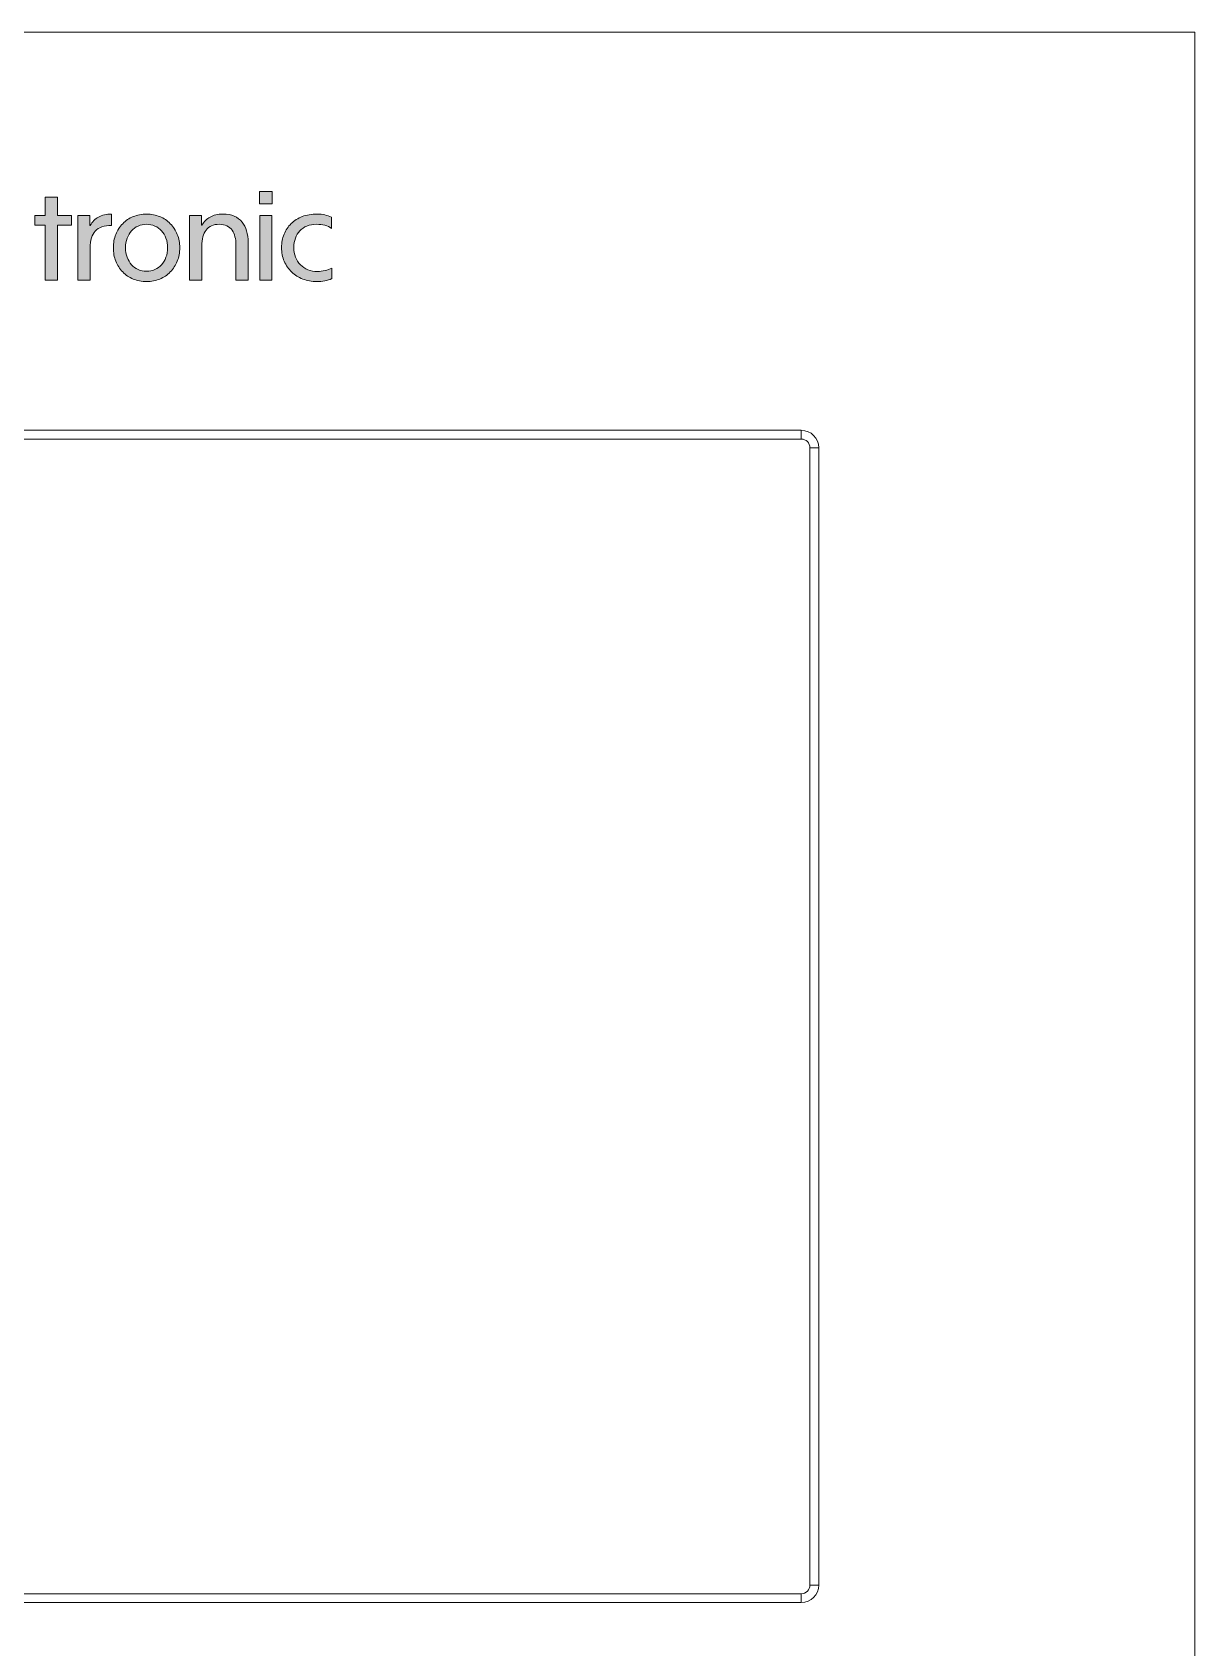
# Model space of a CAD drawing. Header units: millimetres. Extents: x 0 to 41, y -18 to 125.
# Drawn here: x 21.68 to 28.44, y 106.84 to 116.23 of the extents above; entities that cross this region are included whole.
import ezdxf

# ---------------------------------------------------------------- set-up
doc = ezdxf.new("R2010")
doc.units = ezdxf.units.MM
doc.layers.add('4203-16564_0', color=7, linetype='Continuous')
doc.layers.add('Capa 1', color=7, linetype='Continuous')

msp = doc.modelspace()

# ---------------------------------------------------------------- hatches: boundary and pattern name
at = {"linetype": 'ByBlock', "lineweight": 5}
h = msp.add_hatch(color=0, dxfattribs=at)
h.dxf.hatch_style = 1
h.paths.add_polyline_path([(21.8296, 115.1128), (21.9127, 115.1128), (21.9127, 115.1689), (21.8296, 115.1689), (21.8296, 115.2741), (21.7585, 115.2741), (21.7585, 115.1689), (21.6977, 115.1689), (21.6977, 115.1128), (21.7585, 115.1128), (21.7585, 114.7923), (21.8296, 114.7923)])
h = msp.add_hatch(color=0, dxfattribs=at)
h.dxf.hatch_style = 1
edge = h.paths.add_edge_path()
edge.add_spline(control_points=[(22.5985, 115.0497), (22.5985, 114.9835), (22.5985, 114.9041), (22.5985, 114.8512)], knot_values=[20.249985, 20.249985, 20.249985, 20.249985, 20.624977, 20.624977, 20.624977, 20.624977], degree=3, periodic=0)
edge.add_spline(control_points=[(22.5985, 114.8512), (22.5985, 114.8379), (22.5985, 114.8264), (22.5985, 114.817)], knot_values=[20.156237, 20.156237, 20.156237, 20.156237, 20.249985, 20.249985, 20.249985, 20.249985], degree=3, periodic=0)
edge.add_spline(control_points=[(22.5985, 114.817), (22.5985, 114.8077), (22.5985, 114.8007), (22.5985, 114.7966)], knot_values=[20.062489, 20.062489, 20.062489, 20.062489, 20.156237, 20.156237, 20.156237, 20.156237], degree=3, periodic=0)
edge.add_spline(control_points=[(22.5985, 114.7923), (22.5985, 114.7923), (22.5985, 114.7923), (22.5985, 114.7923), (22.5985, 114.7923), (22.5985, 114.7923), (22.5985, 114.7923)], knot_values=[19.998037, 19.998037, 19.998037, 19.998037, 20.000468, 20.000468, 20.000468, 20.002431, 20.002431, 20.002431, 20.002431], degree=3, periodic=0)
edge.add_spline(control_points=[(22.5997, 114.7923), (22.6002, 114.7923), (22.6008, 114.7923), (22.6015, 114.7923)], knot_values=[19.874992, 19.874992, 19.874992, 19.874992, 19.921867, 19.921867, 19.921867, 19.921867], degree=3, periodic=0)
edge.add_spline(control_points=[(22.6015, 114.7923), (22.6044, 114.7923), (22.6092, 114.7923), (22.6149, 114.7923)], knot_values=[19.687496, 19.687496, 19.687496, 19.687496, 19.874992, 19.874992, 19.874992, 19.874992], degree=3, periodic=0)
edge.add_spline(control_points=[(22.6149, 114.7923), (22.6206, 114.7923), (22.6273, 114.7923), (22.634, 114.7923)], knot_values=[19.5, 19.5, 19.5, 19.5, 19.687496, 19.687496, 19.687496, 19.687496], degree=3, periodic=0)
edge.add_spline(control_points=[(22.634, 114.7923), (22.6406, 114.7923), (22.6473, 114.7923), (22.653, 114.7923)], knot_values=[19.312504, 19.312504, 19.312504, 19.312504, 19.5, 19.5, 19.5, 19.5], degree=3, periodic=0)
edge.add_spline(control_points=[(22.653, 114.7923), (22.6587, 114.7923), (22.6635, 114.7923), (22.6664, 114.7923)], knot_values=[19.125007, 19.125007, 19.125007, 19.125007, 19.312504, 19.312504, 19.312504, 19.312504], degree=3, periodic=0)
edge.add_spline(control_points=[(22.6694, 114.7923), (22.6694, 114.7923), (22.6694, 114.7923), (22.6694, 114.7923), (22.6694, 114.7923), (22.6694, 114.7923), (22.6694, 114.7923)], knot_values=[18.999033, 18.999033, 18.999033, 18.999033, 19.003926, 19.003926, 19.003926, 19.004893, 19.004893, 19.004893, 19.004893], degree=3, periodic=0)
edge.add_spline(control_points=[(22.6694, 114.7946), (22.6694, 114.7968), (22.6694, 114.8005), (22.6694, 114.8054)], knot_values=[18.843763, 18.843763, 18.843763, 18.843763, 18.937511, 18.937511, 18.937511, 18.937511], degree=3, periodic=0)
edge.add_spline(control_points=[(22.6694, 114.8054), (22.6694, 114.8103), (22.6694, 114.8164), (22.6694, 114.8234)], knot_values=[18.750015, 18.750015, 18.750015, 18.750015, 18.843763, 18.843763, 18.843763, 18.843763], degree=3, periodic=0)
edge.add_spline(control_points=[(22.6694, 114.8234), (22.6694, 114.8513), (22.6694, 114.8932), (22.6694, 114.9281)], knot_values=[18.375023, 18.375023, 18.375023, 18.375023, 18.750015, 18.750015, 18.750015, 18.750015], degree=3, periodic=0)
edge.add_spline(control_points=[(22.6694, 114.9281), (22.6694, 114.963), (22.6694, 114.9909), (22.6694, 114.9909), (22.6694, 115.0306), (22.678, 115.0616), (22.695, 115.0838)], knot_values=[17, 17, 17, 17, 17.375023, 17.375023, 17.375023, 18.375023, 18.375023, 18.375023, 18.375023], degree=3, periodic=0)
edge.add_spline(control_points=[(22.695, 115.0838), (22.7118, 115.1061), (22.7373, 115.1173), (22.7713, 115.1173)], knot_values=[16, 16, 16, 16, 17, 17, 17, 17], degree=3, periodic=0)
edge.add_spline(control_points=[(22.7713, 115.1173), (22.7889, 115.1173), (22.8039, 115.1141), (22.8161, 115.1079)], knot_values=[15, 15, 15, 15, 16, 16, 16, 16], degree=3, periodic=0)
edge.add_spline(control_points=[(22.8161, 115.1079), (22.8283, 115.1017), (22.8383, 115.0932), (22.8459, 115.0824)], knot_values=[14, 14, 14, 14, 15, 15, 15, 15], degree=3, periodic=0)
edge.add_spline(control_points=[(22.8459, 115.0824), (22.8535, 115.0717), (22.8591, 115.0591), (22.8627, 115.0448)], knot_values=[13, 13, 13, 13, 14, 14, 14, 14], degree=3, periodic=0)
edge.add_spline(control_points=[(22.8627, 115.0448), (22.8663, 115.0305), (22.8682, 115.015), (22.8682, 114.9988)], knot_values=[12, 12, 12, 12, 13, 13, 13, 13], degree=3, periodic=0)
edge.add_spline(control_points=[(22.8682, 114.9988), (22.8682, 114.9988), (22.8682, 114.7923), (22.8682, 114.7923), (22.8682, 114.7923), (22.8682, 114.7923), (22.8682, 114.7923)], knot_values=[10.99999, 10.99999, 10.99999, 10.99999, 11.99999, 11.99999, 11.99999, 12, 12, 12, 12], degree=3, periodic=0)
edge.add_spline(control_points=[(22.8682, 114.7923), (22.8682, 114.7923), (22.9391, 114.7923), (22.9391, 114.7923)], knot_values=[10.00001, 10.00001, 10.00001, 10.00001, 10.99999, 10.99999, 10.99999, 10.99999], degree=3, periodic=0)
edge.add_spline(control_points=[(22.9391, 114.7923), (22.9391, 114.7923), (22.9391, 115.0132), (22.9391, 115.0132)], knot_values=[9.00001, 9.00001, 9.00001, 9.00001, 9.99999, 9.99999, 9.99999, 9.99999], degree=3, periodic=0)
edge.add_spline(control_points=[(22.9391, 115.0132), (22.9391, 115.0366), (22.9362, 115.0584), (22.9305, 115.0785)], knot_values=[8, 8, 8, 8, 9, 9, 9, 9], degree=3, periodic=0)
edge.add_spline(control_points=[(22.9305, 115.0785), (22.9248, 115.0985), (22.9158, 115.1159), (22.904, 115.1304)], knot_values=[7, 7, 7, 7, 8, 8, 8, 8], degree=3, periodic=0)
edge.add_spline(control_points=[(22.904, 115.1304), (22.892, 115.145), (22.8768, 115.1563), (22.8584, 115.1646)], knot_values=[6, 6, 6, 6, 7, 7, 7, 7], degree=3, periodic=0)
edge.add_spline(control_points=[(22.8584, 115.1646), (22.84, 115.1726), (22.8184, 115.1768), (22.7936, 115.1768)], knot_values=[5, 5, 5, 5, 6, 6, 6, 6], degree=3, periodic=0)
edge.add_spline(control_points=[(22.7936, 115.1768), (22.763, 115.1768), (22.7378, 115.1709), (22.7181, 115.1595)], knot_values=[4, 4, 4, 4, 5, 5, 5, 5], degree=3, periodic=0)
edge.add_spline(control_points=[(22.7181, 115.1595), (22.6986, 115.1481), (22.6827, 115.1323), (22.6701, 115.1123)], knot_values=[3, 3, 3, 3, 4, 4, 4, 4], degree=3, periodic=0)
edge.add_spline(control_points=[(22.668, 115.1123), (22.668, 115.1123), (22.668, 115.1689), (22.668, 115.1689), (22.668, 115.1689), (22.668, 115.1689), (22.668, 115.1689)], knot_values=[0.99999, 0.99999, 0.99999, 0.99999, 1.99998, 1.99998, 1.99998, 1.99999, 1.99999, 1.99999, 1.99999], degree=3, periodic=0)
edge.add_spline(control_points=[(22.668, 115.1689), (22.668, 115.1689), (22.5985, 115.1689), (22.5985, 115.1689)], knot_values=[0.00001, 0.00001, 0.00001, 0.00001, 0.99999, 0.99999, 0.99999, 0.99999], degree=3, periodic=0)
edge.add_spline(control_points=[(22.5985, 115.1689), (22.5985, 115.1689), (22.5985, 115.1159), (22.5985, 115.0497)], knot_values=[20.624977, 20.624977, 20.624977, 20.624977, 21, 21, 21, 21], degree=3, periodic=0)
h.paths.add_polyline_path([(23.0069, 114.7923), (23.0779, 114.7923), (23.0779, 115.1687), (23.0069, 115.1687)])
h.paths.add_polyline_path([(23.0057, 115.2355), (23.0793, 115.2355), (23.0793, 115.3086), (23.0057, 115.3086)])
edge = h.paths.add_edge_path()
edge.add_spline(control_points=[(23.2139, 115.0365), (23.2199, 115.0531), (23.2284, 115.0672), (23.2397, 115.0792)], knot_values=[16, 16, 16, 16, 17, 17, 17, 17], degree=3, periodic=0)
edge.add_spline(control_points=[(23.2397, 115.0792), (23.2508, 115.0912), (23.2646, 115.1005), (23.281, 115.1071)], knot_values=[15, 15, 15, 15, 16, 16, 16, 16], degree=3, periodic=0)
edge.add_spline(control_points=[(23.281, 115.1071), (23.2973, 115.1138), (23.3158, 115.1173), (23.3369, 115.1173)], knot_values=[14, 14, 14, 14, 15, 15, 15, 15], degree=3, periodic=0)
edge.add_spline(control_points=[(23.3369, 115.1173), (23.3723, 115.1173), (23.4014, 115.1094), (23.4245, 115.0935)], knot_values=[13, 13, 13, 13, 14, 14, 14, 14], degree=3, periodic=0)
edge.add_spline(control_points=[(23.4245, 115.0935), (23.4245, 115.0935), (23.4245, 115.158), (23.4245, 115.158)], knot_values=[12.00001, 12.00001, 12.00001, 12.00001, 13, 13, 13, 13], degree=3, periodic=0)
edge.add_spline(control_points=[(23.4245, 115.158), (23.4119, 115.1638), (23.3989, 115.1683), (23.3853, 115.1718)], knot_values=[11, 11, 11, 11, 12, 12, 12, 12], degree=3, periodic=0)
edge.add_spline(control_points=[(23.3853, 115.1718), (23.3716, 115.175), (23.3564, 115.1768), (23.3397, 115.1768)], knot_values=[10, 10, 10, 10, 11, 11, 11, 11], degree=3, periodic=0)
edge.add_spline(control_points=[(23.3397, 115.1768), (23.3083, 115.1768), (23.2797, 115.1718), (23.2543, 115.1621)], knot_values=[9, 9, 9, 9, 10, 10, 10, 10], degree=3, periodic=0)
edge.add_spline(control_points=[(23.2543, 115.1621), (23.2291, 115.1523), (23.2075, 115.1386), (23.1895, 115.1212)], knot_values=[8, 8, 8, 8, 9, 9, 9, 9], degree=3, periodic=0)
edge.add_spline(control_points=[(23.1895, 115.1212), (23.1716, 115.1038), (23.1578, 115.0831), (23.1482, 115.0594)], knot_values=[7, 7, 7, 7, 8, 8, 8, 8], degree=3, periodic=0)
edge.add_spline(control_points=[(23.1482, 115.0594), (23.1387, 115.0359), (23.1339, 115.0101), (23.1339, 114.9824)], knot_values=[6, 6, 6, 6, 7, 7, 7, 7], degree=3, periodic=0)
edge.add_spline(control_points=[(23.1339, 114.9824), (23.1339, 114.9531), (23.1391, 114.9265), (23.1493, 114.9024)], knot_values=[5, 5, 5, 5, 6, 6, 6, 6], degree=3, periodic=0)
edge.add_spline(control_points=[(23.1493, 114.9024), (23.1596, 114.8783), (23.1737, 114.8575), (23.192, 114.84)], knot_values=[4, 4, 4, 4, 5, 5, 5, 5], degree=3, periodic=0)
edge.add_spline(control_points=[(23.192, 114.84), (23.2101, 114.8226), (23.2317, 114.8089), (23.2568, 114.7992)], knot_values=[3, 3, 3, 3, 4, 4, 4, 4], degree=3, periodic=0)
edge.add_spline(control_points=[(23.2568, 114.7992), (23.2821, 114.7893), (23.3094, 114.7844), (23.339, 114.7844)], knot_values=[2, 2, 2, 2, 3, 3, 3, 3], degree=3, periodic=0)
edge.add_spline(control_points=[(23.339, 114.7844), (23.3547, 114.7844), (23.3699, 114.7858), (23.3846, 114.7884)], knot_values=[1, 1, 1, 1, 2, 2, 2, 2], degree=3, periodic=0)
edge.add_spline(control_points=[(23.3846, 114.7884), (23.3992, 114.7909), (23.4132, 114.7954), (23.4264, 114.8017)], knot_values=[0, 0, 0, 0, 1, 1, 1, 1], degree=3, periodic=0)
edge.add_spline(control_points=[(23.4264, 114.8017), (23.4264, 114.8017), (23.4264, 114.8626), (23.4264, 114.8626)], knot_values=[24.00001, 24.00001, 24.00001, 24.00001, 24.99999, 24.99999, 24.99999, 24.99999], degree=3, periodic=0)
edge.add_spline(control_points=[(23.4264, 114.8626), (23.414, 114.8563), (23.4008, 114.8516), (23.3864, 114.8482)], knot_values=[23, 23, 23, 23, 24, 24, 24, 24], degree=3, periodic=0)
edge.add_spline(control_points=[(23.3864, 114.8482), (23.372, 114.8449), (23.3572, 114.8432), (23.3419, 114.8432)], knot_values=[22, 22, 22, 22, 23, 23, 23, 23], degree=3, periodic=0)
edge.add_spline(control_points=[(23.3419, 114.8432), (23.3218, 114.8432), (23.3034, 114.8466), (23.2866, 114.8533)], knot_values=[21, 21, 21, 21, 22, 22, 22, 22], degree=3, periodic=0)
edge.add_spline(control_points=[(23.2866, 114.8533), (23.27, 114.86), (23.2555, 114.8694), (23.2433, 114.882)], knot_values=[20, 20, 20, 20, 21, 21, 21, 21], degree=3, periodic=0)
edge.add_spline(control_points=[(23.2433, 114.882), (23.231, 114.8944), (23.2215, 114.9091), (23.215, 114.9261)], knot_values=[19, 19, 19, 19, 20, 20, 20, 20], degree=3, periodic=0)
edge.add_spline(control_points=[(23.215, 114.9261), (23.2082, 114.9429), (23.2049, 114.962), (23.2049, 114.9831)], knot_values=[18, 18, 18, 18, 19, 19, 19, 19], degree=3, periodic=0)
edge.add_spline(control_points=[(23.2049, 114.9831), (23.2049, 115.0022), (23.2079, 115.0201), (23.2139, 115.0365)], knot_values=[17, 17, 17, 17, 18, 18, 18, 18], degree=3, periodic=0)
h = msp.add_hatch(color=0, dxfattribs=at)
h.dxf.hatch_style = 1
edge = h.paths.add_edge_path()
edge.add_spline(control_points=[(21.9494, 115.1689), (21.9494, 115.1689), (21.9494, 115.1159), (21.9494, 115.0497)], knot_values=[10.624977, 10.624977, 10.624977, 10.624977, 11, 11, 11, 11], degree=3, periodic=0)
edge.add_spline(control_points=[(21.9494, 115.0497), (21.9494, 114.9835), (21.9494, 114.9041), (21.9494, 114.8512)], knot_values=[10.249985, 10.249985, 10.249985, 10.249985, 10.624977, 10.624977, 10.624977, 10.624977], degree=3, periodic=0)
edge.add_spline(control_points=[(21.9494, 114.8512), (21.9494, 114.8379), (21.9494, 114.8264), (21.9494, 114.817)], knot_values=[10.156237, 10.156237, 10.156237, 10.156237, 10.249985, 10.249985, 10.249985, 10.249985], degree=3, periodic=0)
edge.add_spline(control_points=[(21.9494, 114.817), (21.9494, 114.8077), (21.9494, 114.8007), (21.9494, 114.7966)], knot_values=[10.062489, 10.062489, 10.062489, 10.062489, 10.156237, 10.156237, 10.156237, 10.156237], degree=3, periodic=0)
edge.add_spline(control_points=[(21.9494, 114.7923), (21.9494, 114.7923), (21.9494, 114.7923), (21.9494, 114.7923), (21.9494, 114.7923), (21.9494, 114.7923), (21.9494, 114.7923)], knot_values=[9.998037, 9.998037, 9.998037, 9.998037, 10.000468, 10.000468, 10.000468, 10.002431, 10.002431, 10.002431, 10.002431], degree=3, periodic=0)
edge.add_spline(control_points=[(21.9507, 114.7923), (21.9511, 114.7923), (21.9517, 114.7923), (21.9525, 114.7923)], knot_values=[9.874992, 9.874992, 9.874992, 9.874992, 9.921867, 9.921867, 9.921867, 9.921867], degree=3, periodic=0)
edge.add_spline(control_points=[(21.9525, 114.7923), (21.9554, 114.7923), (21.9602, 114.7923), (21.9659, 114.7923)], knot_values=[9.687496, 9.687496, 9.687496, 9.687496, 9.874992, 9.874992, 9.874992, 9.874992], degree=3, periodic=0)
edge.add_spline(control_points=[(21.9659, 114.7923), (21.9716, 114.7923), (21.9783, 114.7923), (21.9849, 114.7923)], knot_values=[9.5, 9.5, 9.5, 9.5, 9.687496, 9.687496, 9.687496, 9.687496], degree=3, periodic=0)
edge.add_spline(control_points=[(21.9849, 114.7923), (21.9916, 114.7923), (21.9982, 114.7923), (22.0039, 114.7923)], knot_values=[9.312504, 9.312504, 9.312504, 9.312504, 9.5, 9.5, 9.5, 9.5], degree=3, periodic=0)
edge.add_spline(control_points=[(22.0039, 114.7923), (22.0096, 114.7923), (22.0144, 114.7923), (22.0173, 114.7923)], knot_values=[9.125008, 9.125008, 9.125008, 9.125008, 9.312504, 9.312504, 9.312504, 9.312504], degree=3, periodic=0)
edge.add_spline(control_points=[(22.0204, 114.7923), (22.0204, 114.7923), (22.0204, 114.7923), (22.0204, 114.7923), (22.0204, 114.7923), (22.0204, 114.7923), (22.0204, 114.7923)], knot_values=[8.999033, 8.999033, 8.999033, 8.999033, 9.003926, 9.003926, 9.003926, 9.004893, 9.004893, 9.004893, 9.004893], degree=3, periodic=0)
edge.add_spline(control_points=[(22.0204, 114.7945), (22.0204, 114.7965), (22.0204, 114.8), (22.0204, 114.8047)], knot_values=[8.843763, 8.843763, 8.843763, 8.843763, 8.937511, 8.937511, 8.937511, 8.937511], degree=3, periodic=0)
edge.add_spline(control_points=[(22.0204, 114.8047), (22.0204, 114.8094), (22.0204, 114.8152), (22.0204, 114.8218)], knot_values=[8.750015, 8.750015, 8.750015, 8.750015, 8.843763, 8.843763, 8.843763, 8.843763], degree=3, periodic=0)
edge.add_spline(control_points=[(22.0204, 114.8218), (22.0204, 114.8483), (22.0204, 114.8881), (22.0204, 114.9212)], knot_values=[8.375023, 8.375023, 8.375023, 8.375023, 8.750015, 8.750015, 8.750015, 8.750015], degree=3, periodic=0)
edge.add_spline(control_points=[(22.0204, 114.9212), (22.0204, 114.9544), (22.0204, 114.9809), (22.0204, 114.9809), (22.0204, 115.0245), (22.0303, 115.0569), (22.0501, 115.0783)], knot_values=[7, 7, 7, 7, 7.375023, 7.375023, 7.375023, 8.375023, 8.375023, 8.375023, 8.375023], degree=3, periodic=0)
edge.add_spline(control_points=[(22.0501, 115.0783), (22.0699, 115.0994), (22.1016, 115.11), (22.1452, 115.11)], knot_values=[6, 6, 6, 6, 7, 7, 7, 7], degree=3, periodic=0)
edge.add_spline(control_points=[(22.1452, 115.11), (22.1452, 115.11), (22.1452, 115.1768), (22.1452, 115.1768)], knot_values=[5.00001, 5.00001, 5.00001, 5.00001, 6, 6, 6, 6], degree=3, periodic=0)
edge.add_spline(control_points=[(22.1452, 115.1768), (22.1141, 115.1768), (22.0888, 115.1709), (22.0691, 115.1595)], knot_values=[4, 4, 4, 4, 5, 5, 5, 5], degree=3, periodic=0)
edge.add_spline(control_points=[(22.0691, 115.1595), (22.0495, 115.1481), (22.0335, 115.1318), (22.0211, 115.1109)], knot_values=[3, 3, 3, 3, 4, 4, 4, 4], degree=3, periodic=0)
edge.add_spline(control_points=[(22.0211, 115.1109), (22.0211, 115.1109), (22.0189, 115.1109), (22.0189, 115.1109), (22.0189, 115.1109), (22.0189, 115.1109), (22.0189, 115.1109)], knot_values=[1.99999, 1.99999, 1.99999, 1.99999, 2.99999, 2.99999, 2.99999, 3, 3, 3, 3], degree=3, periodic=0)
edge.add_spline(control_points=[(22.0189, 115.1109), (22.0189, 115.1109), (22.0189, 115.1689), (22.0189, 115.1689), (22.0189, 115.1689), (22.0189, 115.1689), (22.0189, 115.1689)], knot_values=[0.99999, 0.99999, 0.99999, 0.99999, 1.99998, 1.99998, 1.99998, 1.99999, 1.99999, 1.99999, 1.99999], degree=3, periodic=0)
edge.add_spline(control_points=[(22.0189, 115.1689), (22.0189, 115.1689), (21.9494, 115.1689), (21.9494, 115.1689)], knot_values=[0.00001, 0.00001, 0.00001, 0.00001, 0.99999, 0.99999, 0.99999, 0.99999], degree=3, periodic=0)
h = msp.add_hatch(color=0, dxfattribs=at)
h.dxf.hatch_style = 1
edge = h.paths.add_edge_path()
edge.add_spline(control_points=[(22.3482, 114.7844), (22.3759, 114.7844), (22.4017, 114.7893), (22.4253, 114.799)], knot_values=[15, 15, 15, 15, 16, 16, 16, 16], degree=3, periodic=0)
edge.add_spline(control_points=[(22.4253, 114.799), (22.4489, 114.8089), (22.4693, 114.8226), (22.4865, 114.8403)], knot_values=[14, 14, 14, 14, 15, 15, 15, 15], degree=3, periodic=0)
edge.add_spline(control_points=[(22.4865, 114.8403), (22.5038, 114.858), (22.5173, 114.879), (22.527, 114.9028)], knot_values=[13, 13, 13, 13, 14, 14, 14, 14], degree=3, periodic=0)
edge.add_spline(control_points=[(22.527, 114.9028), (22.5369, 114.9266), (22.5418, 114.9527), (22.5418, 114.9809)], knot_values=[12, 12, 12, 12, 13, 13, 13, 13], degree=3, periodic=0)
edge.add_spline(control_points=[(22.5418, 114.9809), (22.5418, 115.0086), (22.5369, 115.0344), (22.527, 115.0584)], knot_values=[11, 11, 11, 11, 12, 12, 12, 12], degree=3, periodic=0)
edge.add_spline(control_points=[(22.527, 115.0584), (22.5173, 115.0823), (22.5038, 115.1031), (22.4865, 115.1208)], knot_values=[10, 10, 10, 10, 11, 11, 11, 11], degree=3, periodic=0)
edge.add_spline(control_points=[(22.4865, 115.1208), (22.4693, 115.1384), (22.4489, 115.1523), (22.4253, 115.1621)], knot_values=[9, 9, 9, 9, 10, 10, 10, 10], degree=3, periodic=0)
edge.add_spline(control_points=[(22.4253, 115.1621), (22.4017, 115.1718), (22.3759, 115.1767), (22.3482, 115.1767)], knot_values=[8, 8, 8, 8, 9, 9, 9, 9], degree=3, periodic=0)
edge.add_spline(control_points=[(22.3482, 115.1767), (22.3204, 115.1767), (22.2947, 115.1718), (22.271, 115.1621)], knot_values=[7, 7, 7, 7, 8, 8, 8, 8], degree=3, periodic=0)
edge.add_spline(control_points=[(22.271, 115.1621), (22.2473, 115.1523), (22.2269, 115.1384), (22.2098, 115.1208)], knot_values=[6, 6, 6, 6, 7, 7, 7, 7], degree=3, periodic=0)
edge.add_spline(control_points=[(22.2098, 115.1208), (22.1925, 115.1031), (22.1791, 115.0823), (22.1696, 115.0584)], knot_values=[5, 5, 5, 5, 6, 6, 6, 6], degree=3, periodic=0)
edge.add_spline(control_points=[(22.1696, 115.0584), (22.16, 115.0344), (22.1553, 115.0086), (22.1553, 114.9809)], knot_values=[4, 4, 4, 4, 5, 5, 5, 5], degree=3, periodic=0)
edge.add_spline(control_points=[(22.1553, 114.9809), (22.1553, 114.9527), (22.16, 114.9266), (22.1696, 114.9028)], knot_values=[3, 3, 3, 3, 4, 4, 4, 4], degree=3, periodic=0)
edge.add_spline(control_points=[(22.1696, 114.9028), (22.1791, 114.879), (22.1925, 114.858), (22.2098, 114.8403)], knot_values=[2, 2, 2, 2, 3, 3, 3, 3], degree=3, periodic=0)
edge.add_spline(control_points=[(22.2098, 114.8403), (22.2269, 114.8226), (22.2473, 114.8089), (22.271, 114.799)], knot_values=[1, 1, 1, 1, 2, 2, 2, 2], degree=3, periodic=0)
edge.add_spline(control_points=[(22.271, 114.799), (22.2947, 114.7893), (22.3204, 114.7844), (22.3482, 114.7844)], knot_values=[0, 0, 0, 0, 1, 1, 1, 1], degree=3, periodic=0)
edge = h.paths.add_edge_path(flags=16)
edge.add_spline(control_points=[(22.3482, 114.8439), (22.3658, 114.8439), (22.3821, 114.8473), (22.3969, 114.854)], knot_values=[0, 0, 0, 0, 1, 1, 1, 1], degree=3, periodic=0)
edge.add_spline(control_points=[(22.3969, 114.854), (22.4117, 114.8606), (22.4245, 114.8701), (22.4355, 114.8823)], knot_values=[1, 1, 1, 1, 2, 2, 2, 2], degree=3, periodic=0)
edge.add_spline(control_points=[(22.4355, 114.8823), (22.4466, 114.8944), (22.4552, 114.9089), (22.4615, 114.9258)], knot_values=[2, 2, 2, 2, 3, 3, 3, 3], degree=3, periodic=0)
edge.add_spline(control_points=[(22.4615, 114.9258), (22.4676, 114.9426), (22.4707, 114.9608), (22.4707, 114.9809), (22.4707, 115.0009), (22.4676, 115.0192), (22.4615, 115.0359)], knot_values=[3, 3, 3, 3, 4, 4, 4, 5, 5, 5, 5], degree=3, periodic=0)
edge.add_spline(control_points=[(22.4615, 115.0359), (22.4552, 115.0523), (22.4466, 115.0667), (22.4355, 115.0788)], knot_values=[5, 5, 5, 5, 6, 6, 6, 6], degree=3, periodic=0)
edge.add_spline(control_points=[(22.4355, 115.0788), (22.4245, 115.0911), (22.4117, 115.1004), (22.3969, 115.1072)], knot_values=[6, 6, 6, 6, 7, 7, 7, 7], degree=3, periodic=0)
edge.add_spline(control_points=[(22.3969, 115.1072), (22.3821, 115.114), (22.3658, 115.1171), (22.3482, 115.1171)], knot_values=[7, 7, 7, 7, 8, 8, 8, 8], degree=3, periodic=0)
edge.add_spline(control_points=[(22.3482, 115.1171), (22.3308, 115.1171), (22.3148, 115.114), (22.2997, 115.1072)], knot_values=[8, 8, 8, 8, 9, 9, 9, 9], degree=3, periodic=0)
edge.add_spline(control_points=[(22.2997, 115.1072), (22.2847, 115.1004), (22.2718, 115.0911), (22.261, 115.0788)], knot_values=[9, 9, 9, 9, 10, 10, 10, 10], degree=3, periodic=0)
edge.add_spline(control_points=[(22.261, 115.0788), (22.2502, 115.0667), (22.2417, 115.0523), (22.2354, 115.0359)], knot_values=[10, 10, 10, 10, 11, 11, 11, 11], degree=3, periodic=0)
edge.add_spline(control_points=[(22.2354, 115.0359), (22.2293, 115.0192), (22.2262, 115.0009), (22.2262, 114.9809), (22.2262, 114.9608), (22.2293, 114.9426), (22.2354, 114.9258)], knot_values=[11, 11, 11, 11, 12, 12, 12, 13, 13, 13, 13], degree=3, periodic=0)
edge.add_spline(control_points=[(22.2354, 114.9258), (22.2417, 114.9089), (22.2502, 114.8944), (22.261, 114.8823)], knot_values=[13, 13, 13, 13, 14, 14, 14, 14], degree=3, periodic=0)
edge.add_spline(control_points=[(22.261, 114.8823), (22.2718, 114.8701), (22.2847, 114.8606), (22.2997, 114.854)], knot_values=[14, 14, 14, 14, 15, 15, 15, 15], degree=3, periodic=0)
edge.add_spline(control_points=[(22.2997, 114.854), (22.3148, 114.8473), (22.3308, 114.8439), (22.3482, 114.8439)], knot_values=[15, 15, 15, 15, 16, 16, 16, 16], degree=3, periodic=0)

# ---------------------------------------------------------------- linework, layer by layer
at = {"layer": '4203-16564_0', "color": 0, "linetype": 'ByBlock', "lineweight": 5}
for p, q in [((28.4443, 116.2333), (12.7567, 116.2333)), ((28.4443, 102.6056), (28.4443, 116.2333)), ((26.156, 113.9196), (15.0704, 113.9196)), ((26.156, 113.8687), (26.156, 113.9196)), ((26.156, 113.8687), (15.0704, 113.8687)), ((26.2069, 107.2072), (26.2069, 113.8179)), ((26.2069, 113.8179), (26.2577, 113.8179)), ((26.2577, 107.2072), (26.2577, 113.8179)), ((15.0704, 107.1563), (26.156, 107.1563)), ((26.156, 107.1563), (26.156, 107.1055)), ((26.2069, 107.2072), (26.2577, 107.2072)), ((15.0704, 107.1055), (26.156, 107.1055))]:
    msp.add_line(p, q, dxfattribs=at)
for centre, radius, start, end in [((26.156, 113.8179), 0.1017, 0, 90), ((26.156, 113.8179), 0.0509, 0, 90), ((26.156, 107.2072), 0.1017, 270, 0), ((26.156, 107.2072), 0.0509, 270, 0)]:
    msp.add_arc(centre, radius, start, end, dxfattribs=at)
at = {"layer": 'Capa 1', "color": 0, "linetype": 'ByBlock', "lineweight": 5}
for points in [[(21.6977, 115.1689), (21.7585, 115.1689), (21.7585, 115.2741), (21.8296, 115.2741), (21.8296, 115.1689), (21.9127, 115.1689), (21.9127, 115.1128), (21.8296, 115.1128), (21.8296, 114.7923), (21.7585, 114.7923), (21.7585, 115.1128), (21.6977, 115.1128), (21.6977, 115.1689)], [(23.0793, 115.2355), (23.0057, 115.2355), (23.0057, 115.3086), (23.0793, 115.3086), (23.0793, 115.2355)], [(23.0069, 114.7923), (23.0779, 114.7923), (23.0779, 115.1687), (23.0069, 115.1687), (23.0069, 114.7923)]]:
    msp.add_lwpolyline(points, dxfattribs=at)
for points, knots in [([(21.9494, 115.1689), (21.9494, 115.1689), (22.0189, 115.1689), (22.0189, 115.1689), (22.0189, 115.1689), (22.0189, 115.1109), (22.0189, 115.1109), (22.0189, 115.1109), (22.0211, 115.1109), (22.0211, 115.1109), (22.0335, 115.1318), (22.0495, 115.1481), (22.0691, 115.1595), (22.0888, 115.1709), (22.1141, 115.1768), (22.1452, 115.1768), (22.1452, 115.1768), (22.1452, 115.11), (22.1452, 115.11), (22.1016, 115.11), (22.0699, 115.0994), (22.0501, 115.0783), (22.0303, 115.0569), (22.0204, 115.0245), (22.0204, 114.9809), (22.0204, 114.9809), (22.0204, 114.7923), (22.0204, 114.7923), (22.0204, 114.7923), (21.9494, 114.7923), (21.9494, 114.7923), (21.9494, 114.7923), (21.9494, 115.1689), (21.9494, 115.1689)], [0, 0, 0, 0, 1, 1, 1, 2, 2, 2, 3, 3, 3, 4, 4, 4, 5, 5, 5, 6, 6, 6, 7, 7, 7, 8, 8, 8, 9, 9, 9, 10, 10, 10, 11, 11, 11, 11]), ([(22.3482, 114.7844), (22.3204, 114.7844), (22.2947, 114.7893), (22.271, 114.799), (22.2473, 114.8089), (22.2269, 114.8226), (22.2098, 114.8403), (22.1925, 114.858), (22.1791, 114.879), (22.1696, 114.9028), (22.16, 114.9266), (22.1553, 114.9527), (22.1553, 114.9809), (22.1553, 115.0086), (22.16, 115.0344), (22.1696, 115.0584), (22.1791, 115.0823), (22.1925, 115.1031), (22.2098, 115.1208), (22.2269, 115.1384), (22.2473, 115.1523), (22.271, 115.1621), (22.2947, 115.1718), (22.3204, 115.1767), (22.3482, 115.1767), (22.3759, 115.1767), (22.4017, 115.1718), (22.4253, 115.1621), (22.4489, 115.1523), (22.4693, 115.1384), (22.4865, 115.1208), (22.5038, 115.1031), (22.5173, 115.0823), (22.527, 115.0584), (22.5369, 115.0344), (22.5418, 115.0086), (22.5418, 114.9809), (22.5418, 114.9527), (22.5369, 114.9266), (22.527, 114.9028), (22.5173, 114.879), (22.5038, 114.858), (22.4865, 114.8403), (22.4693, 114.8226), (22.4489, 114.8089), (22.4253, 114.799), (22.4017, 114.7893), (22.3759, 114.7844), (22.3482, 114.7844)], [0, 0, 0, 0, 1, 1, 1, 2, 2, 2, 3, 3, 3, 4, 4, 4, 5, 5, 5, 6, 6, 6, 7, 7, 7, 8, 8, 8, 9, 9, 9, 10, 10, 10, 11, 11, 11, 12, 12, 12, 13, 13, 13, 14, 14, 14, 15, 15, 15, 16, 16, 16, 16]), ([(22.5985, 115.1689), (22.5985, 115.1689), (22.668, 115.1689), (22.668, 115.1689), (22.668, 115.1689), (22.668, 115.1123), (22.668, 115.1123), (22.668, 115.1123), (22.6701, 115.1123), (22.6701, 115.1123), (22.6827, 115.1323), (22.6986, 115.1481), (22.7181, 115.1595), (22.7378, 115.1709), (22.763, 115.1768), (22.7936, 115.1768), (22.8184, 115.1768), (22.84, 115.1726), (22.8584, 115.1646), (22.8768, 115.1563), (22.892, 115.145), (22.904, 115.1304), (22.9158, 115.1159), (22.9248, 115.0985), (22.9305, 115.0785), (22.9362, 115.0584), (22.9391, 115.0366), (22.9391, 115.0132), (22.9391, 115.0132), (22.9391, 114.7923), (22.9391, 114.7923), (22.9391, 114.7923), (22.8682, 114.7923), (22.8682, 114.7923), (22.8682, 114.7923), (22.8682, 114.9988), (22.8682, 114.9988), (22.8682, 115.015), (22.8663, 115.0305), (22.8627, 115.0448), (22.8591, 115.0591), (22.8535, 115.0717), (22.8459, 115.0824), (22.8383, 115.0932), (22.8283, 115.1017), (22.8161, 115.1079), (22.8039, 115.1141), (22.7889, 115.1173), (22.7713, 115.1173), (22.7373, 115.1173), (22.7118, 115.1061), (22.695, 115.0838), (22.678, 115.0616), (22.6694, 115.0306), (22.6694, 114.9909), (22.6694, 114.9909), (22.6694, 114.7923), (22.6694, 114.7923), (22.6694, 114.7923), (22.5985, 114.7923), (22.5985, 114.7923), (22.5985, 114.7923), (22.5985, 115.1689), (22.5985, 115.1689)], [0, 0, 0, 0, 1, 1, 1, 2, 2, 2, 3, 3, 3, 4, 4, 4, 5, 5, 5, 6, 6, 6, 7, 7, 7, 8, 8, 8, 9, 9, 9, 10, 10, 10, 11, 11, 11, 12, 12, 12, 13, 13, 13, 14, 14, 14, 15, 15, 15, 16, 16, 16, 17, 17, 17, 18, 18, 18, 19, 19, 19, 20, 20, 20, 21, 21, 21, 21]), ([(23.4264, 114.8017), (23.4132, 114.7954), (23.3992, 114.7909), (23.3846, 114.7884), (23.3699, 114.7858), (23.3547, 114.7844), (23.339, 114.7844), (23.3094, 114.7844), (23.2821, 114.7893), (23.2568, 114.7992), (23.2317, 114.8089), (23.2101, 114.8226), (23.192, 114.84), (23.1737, 114.8575), (23.1596, 114.8783), (23.1493, 114.9024), (23.1391, 114.9265), (23.1339, 114.9531), (23.1339, 114.9824), (23.1339, 115.0101), (23.1387, 115.0359), (23.1482, 115.0594), (23.1578, 115.0831), (23.1716, 115.1038), (23.1895, 115.1212), (23.2075, 115.1386), (23.2291, 115.1523), (23.2543, 115.1621), (23.2797, 115.1718), (23.3083, 115.1768), (23.3397, 115.1768), (23.3564, 115.1768), (23.3716, 115.175), (23.3853, 115.1718), (23.3989, 115.1683), (23.4119, 115.1638), (23.4245, 115.158), (23.4245, 115.158), (23.4245, 115.0935), (23.4245, 115.0935), (23.4014, 115.1094), (23.3723, 115.1173), (23.3369, 115.1173), (23.3158, 115.1173), (23.2973, 115.1138), (23.281, 115.1071), (23.2646, 115.1005), (23.2508, 115.0912), (23.2397, 115.0792), (23.2284, 115.0672), (23.2199, 115.0531), (23.2139, 115.0365), (23.2079, 115.0201), (23.2049, 115.0022), (23.2049, 114.9831), (23.2049, 114.962), (23.2082, 114.9429), (23.215, 114.9261), (23.2215, 114.9091), (23.231, 114.8944), (23.2433, 114.882), (23.2555, 114.8694), (23.27, 114.86), (23.2866, 114.8533), (23.3034, 114.8466), (23.3218, 114.8432), (23.3419, 114.8432), (23.3572, 114.8432), (23.372, 114.8449), (23.3864, 114.8482), (23.4008, 114.8516), (23.414, 114.8563), (23.4264, 114.8626), (23.4264, 114.8626), (23.4264, 114.8017), (23.4264, 114.8017)], [0, 0, 0, 0, 1, 1, 1, 2, 2, 2, 3, 3, 3, 4, 4, 4, 5, 5, 5, 6, 6, 6, 7, 7, 7, 8, 8, 8, 9, 9, 9, 10, 10, 10, 11, 11, 11, 12, 12, 12, 13, 13, 13, 14, 14, 14, 15, 15, 15, 16, 16, 16, 17, 17, 17, 18, 18, 18, 19, 19, 19, 20, 20, 20, 21, 21, 21, 22, 22, 22, 23, 23, 23, 24, 24, 24, 25, 25, 25, 25]), ([(22.3482, 114.8439), (22.3658, 114.8439), (22.3821, 114.8473), (22.3969, 114.854), (22.4117, 114.8606), (22.4245, 114.8701), (22.4355, 114.8823), (22.4466, 114.8944), (22.4552, 114.9089), (22.4615, 114.9258), (22.4676, 114.9426), (22.4707, 114.9608), (22.4707, 114.9809), (22.4707, 115.0009), (22.4676, 115.0192), (22.4615, 115.0359), (22.4552, 115.0523), (22.4466, 115.0667), (22.4355, 115.0788), (22.4245, 115.0911), (22.4117, 115.1004), (22.3969, 115.1072), (22.3821, 115.114), (22.3658, 115.1171), (22.3482, 115.1171), (22.3308, 115.1171), (22.3148, 115.114), (22.2997, 115.1072), (22.2847, 115.1004), (22.2718, 115.0911), (22.261, 115.0788), (22.2502, 115.0667), (22.2417, 115.0523), (22.2354, 115.0359), (22.2293, 115.0192), (22.2262, 115.0009), (22.2262, 114.9809), (22.2262, 114.9608), (22.2293, 114.9426), (22.2354, 114.9258), (22.2417, 114.9089), (22.2502, 114.8944), (22.261, 114.8823), (22.2718, 114.8701), (22.2847, 114.8606), (22.2997, 114.854), (22.3148, 114.8473), (22.3308, 114.8439), (22.3482, 114.8439)], [0, 0, 0, 0, 1, 1, 1, 2, 2, 2, 3, 3, 3, 4, 4, 4, 5, 5, 5, 6, 6, 6, 7, 7, 7, 8, 8, 8, 9, 9, 9, 10, 10, 10, 11, 11, 11, 12, 12, 12, 13, 13, 13, 14, 14, 14, 15, 15, 15, 16, 16, 16, 16])]:
    msp.add_open_spline(points, degree=3, knots=knots, dxfattribs=at)

doc.saveas('drawing.dxf')
